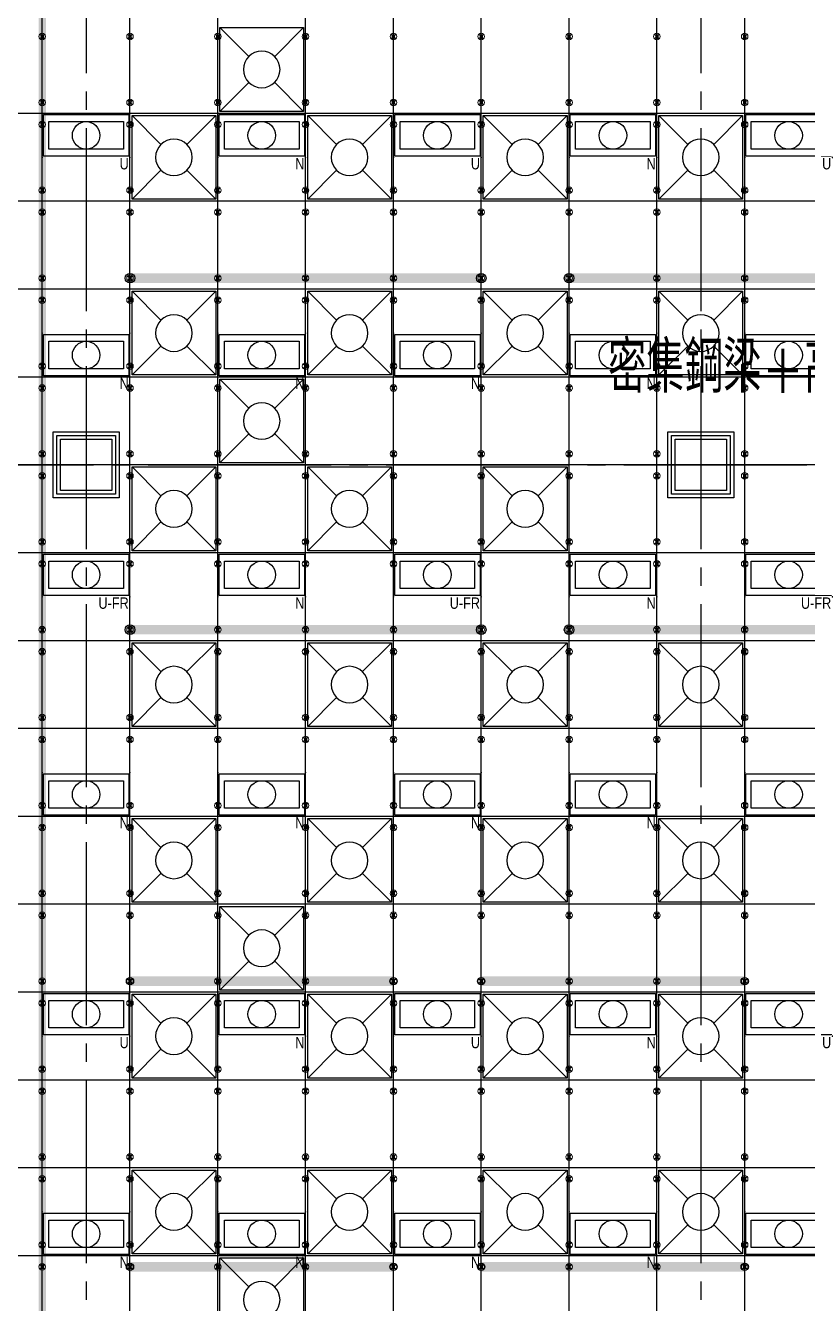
# Model space of a CAD drawing. Extents: x -17313 to 41501, y -1010 to 11880.
# Drawn here: x 15037 to 16106, y 1855 to 3600 of the extents above; entities that cross this region are included whole.
import ezdxf
from ezdxf.enums import TextEntityAlignment as Align

# ---------------------------------------------------------------- set-up
doc = ezdxf.new("R2010")
doc.units = 0
doc.header["$LTSCALE"] = 100
doc.linetypes.add('X-S-FAB-L10$0$COL-CEN-LIN', pattern=[3.25, 2.5, -0.25, 0.25, -0.25])
for name, color, linetype in [('0-xref', 8, 'Continuous'), ('188K-SM-03-F10-ARCH-CEIL-Y2257103$0$K-CEIL-4.2', 8, 'Continuous'), ('188K-SM-03-F10-ARCH-CEIL-Y2257103$0$K-CEIL-4.2-AREA', 8, 'Continuous'), ('188K-SM-03-F10-ARCH-PA-Y2257103$0$K-P1S-4.2-單抗', 53, 'Continuous'), ('188K-SM-06-F10-ELEC-LIGHT-Y2257103$0$E-LIGHT(W)-N', 253, 'Continuous'), ('188K-SM-06-F10-ELEC-LIGHT-Y2257103$0$E-LIGHT(W)-U FR', 253, 'Continuous'), ('188K-SM-06-F10-ELEC-LIGHT-Y2257103$0$E-LIGHT(W)-U XLPE', 253, 'Continuous'), ('188K-SM-06-F10-HVAC-FFU-Y2257103$0$AC-FFU-ULPA', 254, 'Continuous'), ('188K-SM-07-F15-ARCH-CATW-Y2257103$0$K-Divider 上-2.7', 80, 'Continuous'), ('188K-SM-07-F15-ARCH-CATW-Y2257103$0$K-安全母索', 6, 'Continuous'), ('X-S-FAB-L10$0$0-DIM-TXT', 8, 'Continuous'), ('X-S-FAB-L10$0$BLOCK', 8, 'Continuous'), ('X-S-FAB-L10$0$CCL', 8, 'X-S-FAB-L10$0$COL-CEN-LIN'), ('X-S-FAB-L10$0$COL-S', 8, 'Continuous'), ('X-S-FAB-L10$0$TXT', 8, 'Continuous')]:
    doc.layers.add(name, color=color, linetype=linetype)
doc.layers.add('188K-SM-03-F10-ARCH-CEIL-Y2257103$0$K-吊點-標準', color=8, linetype='Continuous', lineweight=9)
doc.layers.add('188K-SM-06-F10-ELEC-LIGHT-Y2257103$0$Defpoints-CAS', color=253, linetype='Continuous', plot=False)
doc.styles.add('188K-SM-06-F10-ELEC-LIGHT-Y2257103$0$Standard', font='arial.ttf')
doc.styles.add('X-S-FAB-L10$0$CHINA', font='simplex.shx', dxfattribs={"width": 0.75, "bigfont": 'chineset.shx'})
doc.styles.add('X-S-FAB-L10$0$Standard', font='', dxfattribs={"width": 0.8})
doc.styles.add('X-S-FAB-L10$0$TG_NOTE_TEXT', font='simplex.shx', dxfattribs={"width": 0.75, "bigfont": 'chineset.shx'})
doc.styles.get('X-S-FAB-L10$0$Standard').set_extended_font_data('Microsoft JhengHei')

# ---------------------------------------------------------------- blocks, each defined once
blk = doc.blocks.new('X-S-FAB-L10$0$FAB2-L05')
at = {"layer": 'X-S-FAB-L10$0$CCL'}
for p, q in [((-11040, 11005), (-11040, 0)), ((-10200, 11005), (-10200, 0)), ((-26880, 3720), (1210, 3720))]:
    blk.add_line(p, q, dxfattribs=at)
at = {"layer": 'X-S-FAB-L10$0$COL-S'}
for points in [[(-11075, 3755), (-11005, 3755), (-11005, 3685), (-11075, 3685)], [(-10235, 3755), (-10165, 3755), (-10165, 3685), (-10235, 3685)]]:
    blk.add_lwpolyline(points, close=True, dxfattribs=at)
blk = doc.blocks.new('X-S-FAB-L10')
at = {"layer": 'X-S-FAB-L10$0$COL-S'}
for p, q in [((15085, 3035), (15155, 3035)), ((15085, 2965), (15085, 3035)), ((15155, 3035), (15155, 2965)), ((15925, 3035), (15995, 3035)), ((15925, 2965), (15925, 3035)), ((15995, 3035), (15995, 2965)), ((15155, 2965), (15085, 2965)), ((15995, 2965), (15925, 2965))]:
    blk.add_line(p, q, dxfattribs=at)
at = {"layer": 'X-S-FAB-L10$0$BLOCK'}
blk.add_blockref('X-S-FAB-L10$0$FAB2-L05', (26160, -720), dxfattribs=at)
at = {"style": 'X-S-FAB-L10$0$TG_NOTE_TEXT', "width": 0.5, "flags": 1}
for p in [(7463.3, 9020), (18268.3, 8649), (11197.8, 4800.2), (16485.8, 4800.2), (25420.3, 2635), (13360, 320, 0), (7463.3, -33.3)]:
    blk.add_attdef('WH', text='', height=20, dxfattribs=at).set_placement(p, align=Align.BOTTOM_LEFT)
at = {"width": 0.5}
for style, p in [('X-S-FAB-L10$0$TG_NOTE_TEXT', (7585, 9020)), ('X-S-FAB-L10$0$TG_NOTE_TEXT', (18390, 8649)), ('X-S-FAB-L10$0$TG_NOTE_TEXT', (11117.5, 4813.5)), ('X-S-FAB-L10$0$TG_NOTE_TEXT', (16607.5, 4813.5)), ('X-S-FAB-L10$0$TG_NOTE_TEXT', (25350, 2635)), ('X-S-FAB-L10$0$Standard', (13129.4, 325, 0)), ('X-S-FAB-L10$0$TG_NOTE_TEXT', (7585, -20))]:
    blk.add_attdef('DESC', text='', height=10, dxfattribs=dict(at, style=style)).set_placement(p, align=Align.BOTTOM_LEFT)
for tag, style, p in [('TYPE', 'X-S-FAB-L10$0$TG_NOTE_TEXT', (7619.3, 9020)), ('NO', 'X-S-FAB-L10$0$TG_NOTE_TEXT', (7650.1, 9020)), ('TYPE', 'X-S-FAB-L10$0$TG_NOTE_TEXT', (18424.2, 8649)), ('NO', 'X-S-FAB-L10$0$TG_NOTE_TEXT', (18455, 8649)), ('NO', 'X-S-FAB-L10$0$TG_NOTE_TEXT', (11088.6, 4813.5)), ('TYPE', 'X-S-FAB-L10$0$TG_NOTE_TEXT', (11151.8, 4813.5)), ('TYPE', 'X-S-FAB-L10$0$TG_NOTE_TEXT', (16641.8, 4813.5)), ('NO', 'X-S-FAB-L10$0$TG_NOTE_TEXT', (16672.6, 4813.5)), ('NO', 'X-S-FAB-L10$0$TG_NOTE_TEXT', (25313, 2635)), ('TYPE', 'X-S-FAB-L10$0$TG_NOTE_TEXT', (25350, 2635)), ('NO', 'X-S-FAB-L10$0$Standard', (13100, 320, 0)), ('TYPE', 'X-S-FAB-L10$0$Standard', (13129.4, 320, 0)), ('TYPE', 'X-S-FAB-L10$0$TG_NOTE_TEXT', (7619.3, -20)), ('NO', 'X-S-FAB-L10$0$TG_NOTE_TEXT', (7650.1, -20))]:
    blk.add_attdef(tag, text='', height=10, dxfattribs=dict(at, style=style)).set_placement(p, align=Align.BOTTOM_RIGHT)
at = {"style": 'X-S-FAB-L10$0$TG_NOTE_TEXT', "width": 0.5, "flags": 1}
for rotation, p in [(180, (43, 7480)), (180, (943, 7480)), (90, (24310, 3717.8)), (270, (17080, 1711.7))]:
    blk.add_attdef('WH', text='', height=20, rotation=rotation, dxfattribs=at).set_placement(p, align=Align.BOTTOM_LEFT)
at = {"width": 0.5}
for rotation, style, p in [(180, 'X-S-FAB-L10$0$Standard', (317.6, 7480)), (180, 'X-S-FAB-L10$0$Standard', (1217.6, 7480)), (90, 'X-S-FAB-L10$0$TG_NOTE_TEXT', (24310, 3647.5)), (270, 'X-S-FAB-L10$0$TG_NOTE_TEXT', (17080, 1605))]:
    blk.add_attdef('DESC', text='', height=10, rotation=rotation, dxfattribs=dict(at, style=style)).set_placement(p, align=Align.BOTTOM_LEFT)
for tag, rotation, style, p in [('TYPE', 180, 'X-S-FAB-L10$0$Standard', (317.6, 7480)), ('NO', 180, 'X-S-FAB-L10$0$Standard', (347, 7480)), ('TYPE', 180, 'X-S-FAB-L10$0$Standard', (1217.6, 7480)), ('NO', 180, 'X-S-FAB-L10$0$Standard', (1247, 7480)), ('TYPE', 90, 'X-S-FAB-L10$0$TG_NOTE_TEXT', (24310, 3647.5)), ('NO', 90, 'X-S-FAB-L10$0$TG_NOTE_TEXT', (24310, 3610.5)), ('TYPE', 270, 'X-S-FAB-L10$0$TG_NOTE_TEXT', (17080, 1605)), ('NO', 270, 'X-S-FAB-L10$0$TG_NOTE_TEXT', (17080, 1573))]:
    blk.add_attdef(tag, text='', height=10, rotation=rotation, dxfattribs=dict(at, style=style)).set_placement(p, align=Align.BOTTOM_RIGHT)
at = {"layer": 'X-S-FAB-L10$0$0-DIM-TXT', "style": 'X-S-FAB-L10$0$CHINA', "width": 0.75}
for p in [(667.4, 7855.1, -2689.4), (22627.4, 6728.8), (25644.7, 6728.8), (24778.8, 5569.1), (1118.3, 4980), (417.8, 4594.6), (23874.8, 4355), (22927.4, 4330.1), (23749.9, 3901.4), (417.8, 3765.2), (1118.3, 3730), (417.8, 3115.8), (536.9, 2227.8), (16909, 1782.7), (888.4, 880.5), (16977.4, 750), (18878.8, 750), (25641.2, 553.2), (21364, 526.9)]:
    blk.add_attdef('HIG', text='', height=80, dxfattribs=at).set_placement(p, align=Align.MIDDLE_LEFT)
at = {"layer": 'X-S-FAB-L10$0$TXT', "insert": (16860.6, 3168.6), "char_height": 70, "width": 1147.798, "attachment_point": 3, "line_spacing_factor": 1.2, "style": 'X-S-FAB-L10$0$CHINA'}
blk.add_mtext('密集鋼梁+高架地板 鋼梁中心間距60cm', dxfattribs=at)
blk = doc.blocks.new('188K-SM-03-F10-ARCH-CEIL-Y2257103$0$A$C2CA95053')
h = blk.add_hatch(color=256)
edge = h.paths.add_edge_path()
edge.add_arc((0, 0), 0.5, 0, 360)
for p, q in [((3.2, 3.2), (-3.2, -3.2)), ((3.2, -3.2), (-3.2, 3.2))]:
    blk.add_line(p, q)
blk.add_lwpolyline([(-1.6, 2.5), (-1.6, -2.5), (1.6, -2.5), (1.6, 2.5)], close=True)
for radius in [4.5, 0.5]:
    blk.add_circle((0, 0), radius)
blk = doc.blocks.new('188K-SM-03-F10-ARCH-CEIL-Y2257103$0$天花板吊點-附調整片 - 3_8_螺桿吊架 100 mm 高調整片-V1-1FL')
blk.add_blockref('188K-SM-03-F10-ARCH-CEIL-Y2257103$0$A$C2CA95053', (0, 0))
blk = doc.blocks.new('188K-SM-03-F10-ARCH-CEIL-Y2257103')
at = {"layer": '188K-SM-03-F10-ARCH-CEIL-Y2257103$0$K-CEIL-4.2'}
for p, q in [((15060, 312.7), (15060, 8632.2)), ((15180, 312.7), (15180, 8632.2)), ((15300, 312.7), (15300, 8632.2)), ((15420, 312.7), (15420, 8632.2)), ((15540, 312.7), (15540, 8632.2)), ((15660, 312.7), (15660, 8632.2)), ((15780, 312.7), (15780, 8632.2)), ((15900, 312.7), (15900, 8632.2)), ((16020, 312.7), (16020, 4517.5)), ((24297.2, 3480), (1850, 3480)), ((24297.2, 3360), (1847.7, 3360)), ((24297.2, 3240), (1847.7, 3240)), ((24297.2, 3120), (1847.7, 3120)), ((24297.2, 3000), (1847.7, 3000)), ((24297.2, 2880), (1847.7, 2880)), ((24297.2, 2760), (1847.7, 2760)), ((24297.2, 2640), (1847.7, 2640)), ((24297.2, 2520), (1847.7, 2520)), ((24297.2, 2400), (1847.7, 2400)), ((24297.2, 2280), (6382.5, 2280)), ((24297.2, 2160), (6382.5, 2160)), ((16747.2, 2040), (1847.7, 2040)), ((16747.2, 1920), (1847.7, 1920))]:
    blk.add_line(p, q, dxfattribs=at)
at = {"layer": '188K-SM-03-F10-ARCH-CEIL-Y2257103$0$K-CEIL-4.2-AREA'}
for points in [[(15085, 3035), (15155, 3035), (15155, 2965), (15085, 2965)], [(15925, 3035), (15995, 3035), (15995, 2965), (15925, 2965)]]:
    blk.add_lwpolyline(points, close=True, dxfattribs=at)
at = {"layer": '188K-SM-03-F10-ARCH-CEIL-Y2257103$0$K-吊點-標準', "color": 170, "lineweight": 18, "rotation": 179.9999999999997}
for p in [(15060, 3585), (15180, 3585), (15300, 3585), (15420, 3585), (15540, 3585), (15660, 3585), (15780, 3585), (15900, 3585), (16020, 3585), (15060, 3495), (15180, 3495), (15300, 3495), (15420, 3495), (15540, 3495), (15660, 3495), (15780, 3495), (15900, 3495), (16020, 3495), (15060, 3465), (15180, 3465), (15300, 3465), (15420, 3465), (15540, 3465), (15660, 3465), (15780, 3465), (15900, 3465), (16020, 3465), (15060, 3375), (15180, 3375), (15300, 3375), (15420, 3375), (15540, 3375), (15660, 3375), (15780, 3375), (15900, 3375), (16020, 3375), (15060, 3345), (15180, 3345), (15300, 3345), (15420, 3345), (15540, 3345), (15660, 3345), (15780, 3345), (15900, 3345), (16020, 3345), (15060, 3255), (15180, 3255), (15300, 3255), (15420, 3255), (15540, 3255), (15660, 3255), (15780, 3255), (15900, 3255), (16020, 3255), (15060, 3225), (15180, 3225), (15300, 3225), (15420, 3225), (15540, 3225), (15660, 3225), (15780, 3225), (15900, 3225), (16020, 3225), (15060, 3135), (15180, 3135), (15300, 3135), (15420, 3135), (15540, 3135), (15660, 3135), (15780, 3135), (15900, 3135), (16020, 3135), (15060, 3105), (15180, 3105), (15300, 3105), (15420, 3105), (15540, 3105), (15660, 3105), (15780, 3105), (15900, 3105), (16020, 3105), (15060, 3015), (15180, 3015), (15300, 3015), (15420, 3015), (15540, 3015), (15660, 3015), (15780, 3015), (15900, 3015), (16020, 3015), (15060, 2985), (15180, 2985), (15300, 2985), (15420, 2985), (15540, 2985), (15660, 2985), (15780, 2985), (15900, 2985), (16020, 2985), (15060, 2895), (15180, 2895), (15300, 2895), (15420, 2895), (15540, 2895), (15660, 2895), (15780, 2895), (15900, 2895), (16020, 2895), (15060, 2865), (15180, 2865), (15300, 2865), (15420, 2865), (15540, 2865), (15660, 2865), (15780, 2865), (15900, 2865), (16020, 2865), (15060, 2775), (15180, 2775), (15300, 2775), (15420, 2775), (15540, 2775), (15660, 2775), (15780, 2775), (15900, 2775), (16020, 2775), (15060, 2745), (15180, 2745), (15300, 2745), (15420, 2745), (15540, 2745), (15660, 2745), (15780, 2745), (15900, 2745), (16020, 2745), (15060, 2655), (15180, 2655), (15300, 2655), (15420, 2655), (15540, 2655), (15660, 2655), (15780, 2655), (15900, 2655), (16020, 2655), (15060, 2625), (15180, 2625), (15300, 2625), (15420, 2625), (15540, 2625), (15660, 2625), (15780, 2625), (15900, 2625), (16020, 2625), (15060, 2535), (15180, 2535), (15300, 2535), (15420, 2535), (15540, 2535), (15660, 2535), (15780, 2535), (15900, 2535), (16020, 2535), (15060, 2505), (15180, 2505), (15300, 2505), (15420, 2505), (15540, 2505), (15660, 2505), (15780, 2505), (15900, 2505), (16020, 2505), (15060, 2415), (15180, 2415), (15300, 2415), (15420, 2415), (15540, 2415), (15660, 2415), (15780, 2415), (15900, 2415), (16020, 2415), (15060, 2385), (15180, 2385), (15300, 2385), (15420, 2385), (15540, 2385), (15660, 2385), (15780, 2385), (15900, 2385), (16020, 2385), (15060, 2295), (15180, 2295), (15300, 2295), (15420, 2295), (15540, 2295), (15660, 2295), (15780, 2295), (15900, 2295), (16020, 2295), (15060, 2265), (15180, 2265), (15300, 2265), (15420, 2265), (15540, 2265), (15660, 2265), (15780, 2265), (15900, 2265), (16020, 2265), (15060, 2175), (15180, 2175), (15300, 2175), (15420, 2175), (15540, 2175), (15660, 2175), (15780, 2175), (15900, 2175), (16020, 2175), (15060, 2145), (15180, 2145), (15300, 2145), (15420, 2145), (15540, 2145), (15660, 2145), (15780, 2145), (15900, 2145), (16020, 2145), (15060, 2055), (15180, 2055), (15300, 2055), (15420, 2055), (15540, 2055), (15660, 2055), (15780, 2055), (15900, 2055), (16020, 2055), (15060, 2025), (15180, 2025), (15300, 2025), (15420, 2025), (15540, 2025), (15660, 2025), (15780, 2025), (15900, 2025), (16020, 2025), (15060, 1935), (15180, 1935), (15300, 1935), (15420, 1935), (15540, 1935), (15660, 1935), (15780, 1935), (15900, 1935), (16020, 1935), (15060, 1905), (15180, 1905), (15300, 1905), (15420, 1905), (15540, 1905), (15660, 1905), (15780, 1905), (15900, 1905), (16020, 1905)]:
    blk.add_blockref('188K-SM-03-F10-ARCH-CEIL-Y2257103$0$天花板吊點-附調整片 - 3_8_螺桿吊架 100 mm 高調整片-V1-1FL', p, dxfattribs=at)
blk = doc.blocks.new('188K-SM-06-F10-HVAC-FFU-Y2257103$0$H-FU-U-12x12')
for p, q in [((423, 777), (28, 1172)), ((777, 777), (1172, 1172)), ((28, 28), (423, 423)), ((1172, 28), (777, 423))]:
    blk.add_line(p, q)
blk.add_lwpolyline([(1172, 28), (1172, 1172), (28, 1172), (28, 28)], close=True)
blk.add_circle((600, 600), 250)
blk = doc.blocks.new('188K-SM-06-F10-HVAC-FFU-Y2257103')
at = {"layer": '188K-SM-06-F10-HVAC-FFU-Y2257103$0$AC-FFU-ULPA', "xscale": -0.09999999999999432, "yscale": 0.09999999999999432, "zscale": 0.09999999999999432}
for p in [(15420, 3480), (15300, 3360), (15540, 3360), (15780, 3360), (16020, 3360), (15300, 3120), (15540, 3120), (15780, 3120), (16020, 3120), (15420, 3000), (15300, 2880), (15540, 2880), (15780, 2880), (15300, 2640), (15540, 2640), (15780, 2640), (16020, 2640), (15300, 2400), (15540, 2400), (15780, 2400), (16020, 2400), (15420, 2280), (15300, 2160), (15540, 2160), (15780, 2160), (16020, 2160), (15300, 1920), (15540, 1920), (15780, 1920), (16020, 1920), (15420, 1800)]:
    blk.add_blockref('188K-SM-06-F10-HVAC-FFU-Y2257103$0$H-FU-U-12x12', p, dxfattribs=at)
blk = doc.blocks.new('*U267')
for points in [[(-58.3, -28.3), (-58.3, 28.3), (58.3, 28.3), (58.3, -28.3)], [(-51, -18.8), (-51, 18.8), (51, 18.8), (51, -18.8)]]:
    blk.add_lwpolyline(points, close=True)
blk.add_circle((0, 0), 18.8)
at = {"layer": '188K-SM-06-F10-ELEC-LIGHT-Y2257103$0$Defpoints-CAS'}
for p in [(-60, 30), (60, 30), (-60, -30), (60, -30)]:
    blk.add_point(p, dxfattribs=at)
at = {"style": '188K-SM-06-F10-ELEC-LIGHT-Y2257103$0$Standard', "width": 0.8}
blk.add_text('N', height=15.5, dxfattribs=at).set_placement((58.3, -38.7), align=Align.MIDDLE_RIGHT)
blk = doc.blocks.new('*U445')
at = {"layer": '188K-SM-06-F10-ELEC-LIGHT-Y2257103$0$E-LIGHT(W)-N'}
blk.add_blockref('*U267', (0, 8.3), dxfattribs=at)
blk = doc.blocks.new('*U444')
at = {"color": 0, "linetype": 'ByBlock', "lineweight": -2, "transparency": 16777216}
for p in [(0, 0), (480, 0)]:
    blk.add_blockref('*U445', p, dxfattribs=at)
blk = doc.blocks.new('*U266')
for points in [[(-58.3, -28.3), (-58.3, 28.3), (58.3, 28.3), (58.3, -28.3)], [(-51, -18.8), (-51, 18.8), (51, 18.8), (51, -18.8)]]:
    blk.add_lwpolyline(points, close=True)
blk.add_circle((0, 0), 18.8)
at = {"layer": '188K-SM-06-F10-ELEC-LIGHT-Y2257103$0$Defpoints-CAS'}
for p in [(-60, 30), (60, 30), (-60, -30), (60, -30)]:
    blk.add_point(p, dxfattribs=at)
at = {"style": '188K-SM-06-F10-ELEC-LIGHT-Y2257103$0$Standard', "width": 0.8}
blk.add_text('U', height=15.5, dxfattribs=at).set_placement((58.3, -38.7), align=Align.MIDDLE_RIGHT)
blk = doc.blocks.new('*U447')
at = {"layer": '188K-SM-06-F10-ELEC-LIGHT-Y2257103$0$E-LIGHT(W)-U XLPE'}
blk.add_blockref('*U266', (0, 8.3), dxfattribs=at)
blk = doc.blocks.new('*U446')
at = {"color": 0, "linetype": 'ByBlock', "lineweight": -2, "transparency": 16777216}
for p in [(0, 0), (480, 0), (960, 0)]:
    blk.add_blockref('*U447', p, dxfattribs=at)
blk = doc.blocks.new('*U453')
at = {"layer": '188K-SM-06-F10-ELEC-LIGHT-Y2257103$0$E-LIGHT(W)-N'}
blk.add_blockref('*U267', (0, 8.3), dxfattribs=at)
blk = doc.blocks.new('*U452')
at = {"color": 0, "linetype": 'ByBlock', "lineweight": -2, "transparency": 16777216}
for p in [(0, 0), (240, 0), (480, 0), (720, 0), (960, 0)]:
    blk.add_blockref('*U453', p, dxfattribs=at)
blk = doc.blocks.new('*U258')
for points in [[(-58.3, -28.3), (-58.3, 28.3), (58.3, 28.3), (58.3, -28.3)], [(-51, -18.8), (-51, 18.8), (51, 18.8), (51, -18.8)]]:
    blk.add_lwpolyline(points, close=True)
blk.add_circle((0, 0), 18.8)
at = {"layer": '188K-SM-06-F10-ELEC-LIGHT-Y2257103$0$Defpoints-CAS'}
for p in [(-60, 30), (60, 30), (-60, -30), (60, -30)]:
    blk.add_point(p, dxfattribs=at)
at = {"style": '188K-SM-06-F10-ELEC-LIGHT-Y2257103$0$Standard', "width": 0.8}
blk.add_text('U-FR', height=15.53, dxfattribs=at).set_placement((58.3, -38.7), align=Align.MIDDLE_RIGHT)
blk = doc.blocks.new('*U455')
at = {"layer": '188K-SM-06-F10-ELEC-LIGHT-Y2257103$0$E-LIGHT(W)-U FR'}
blk.add_blockref('*U258', (0, 8.3), dxfattribs=at)
blk = doc.blocks.new('*U454')
at = {"color": 0, "linetype": 'ByBlock', "lineweight": -2, "transparency": 16777216}
for p in [(0, 0), (480, 0), (960, 0)]:
    blk.add_blockref('*U455', p, dxfattribs=at)
blk = doc.blocks.new('*U449')
at = {"layer": '188K-SM-06-F10-ELEC-LIGHT-Y2257103$0$E-LIGHT(W)-N'}
blk.add_blockref('*U267', (0, 8.3), dxfattribs=at)
blk = doc.blocks.new('*U448')
at = {"color": 0, "linetype": 'ByBlock', "lineweight": -2, "transparency": 16777216}
for p in [(0, 0), (480, 0)]:
    blk.add_blockref('*U449', p, dxfattribs=at)
blk = doc.blocks.new('*U451')
at = {"layer": '188K-SM-06-F10-ELEC-LIGHT-Y2257103$0$E-LIGHT(W)-N'}
blk.add_blockref('*U267', (0, 8.3), dxfattribs=at)
blk = doc.blocks.new('*U450')
at = {"color": 0, "linetype": 'ByBlock', "lineweight": -2, "transparency": 16777216}
for p in [(0, 0), (240, 0), (480, 0), (720, 0), (960, 0)]:
    blk.add_blockref('*U451', p, dxfattribs=at)
blk = doc.blocks.new('*U457')
at = {"layer": '188K-SM-06-F10-ELEC-LIGHT-Y2257103$0$E-LIGHT(W)-N'}
blk.add_blockref('*U267', (0, 8.3), dxfattribs=at)
blk = doc.blocks.new('*U456')
at = {"color": 0, "linetype": 'ByBlock', "lineweight": -2, "transparency": 16777216}
for p in [(0, 0), (480, 0)]:
    blk.add_blockref('*U457', p, dxfattribs=at)
blk = doc.blocks.new('*U459')
at = {"layer": '188K-SM-06-F10-ELEC-LIGHT-Y2257103$0$E-LIGHT(W)-U XLPE'}
blk.add_blockref('*U266', (0, 8.3), dxfattribs=at)
blk = doc.blocks.new('*U458')
at = {"color": 0, "linetype": 'ByBlock', "lineweight": -2, "transparency": 16777216}
for p in [(0, 0), (480, 0), (960, 0)]:
    blk.add_blockref('*U459', p, dxfattribs=at)
blk = doc.blocks.new('*U461')
at = {"layer": '188K-SM-06-F10-ELEC-LIGHT-Y2257103$0$E-LIGHT(W)-N'}
blk.add_blockref('*U267', (0, 8.3), dxfattribs=at)
blk = doc.blocks.new('*U460')
at = {"color": 0, "linetype": 'ByBlock', "lineweight": -2, "transparency": 16777216}
for p in [(0, 0), (240, 0), (480, 0), (720, 0), (960, 0), (1200, 0), (1440, 0)]:
    blk.add_blockref('*U461', p, dxfattribs=at)
blk = doc.blocks.new('188K-SM-06-F10-ELEC-LIGHT-Y2257103')
for name, p in [('*U446', (15120, 3441.7)), ('*U444', (15360, 3441.7)), ('*U452', (15120, 3141.7)), ('*U454', (15120, 2841.7)), ('*U448', (15360, 2841.7)), ('*U450', (15120, 2541.7)), ('*U458', (15120, 2241.7)), ('*U456', (15360, 2241.7)), ('*U460', (15120, 1941.7))]:
    blk.add_blockref(name, p)
blk = doc.blocks.new('188K-SM-03-F10-ARCH-PA-Y2257103')
at = {"layer": '188K-SM-03-F10-ARCH-PA-Y2257103$0$K-P1S-4.2-單抗'}
for points in [[(15075, 3045), (15165, 3045), (15165, 2955), (15075, 2955)], [(15080, 3040), (15160, 3040), (15160, 2960), (15080, 2960)], [(15915, 3045), (16005, 3045), (16005, 2955), (15915, 2955)], [(15920, 3040), (16000, 3040), (16000, 2960), (15920, 2960)]]:
    blk.add_lwpolyline(points, close=True, dxfattribs=at)
blk = doc.blocks.new('188K-SM-07-F15-ARCH-CATW-Y2257103$0$母索-4.8')
at = {"const_width": 13}
blk.add_lwpolyline([(0, 0), (480, 0)], dxfattribs=at)
for centre in [(0, 0), (480, 0)]:
    blk.add_circle(centre, 6.5)
blk = doc.blocks.new('188K-SM-07-F15-ARCH-CATW-Y2257103$0$母索-3.6')
at = {"const_width": 13}
blk.add_lwpolyline([(0, 0), (0, 360)], dxfattribs=at)
for centre in [(0, 360, 0), (0, 0)]:
    blk.add_circle(centre, 5)
blk = doc.blocks.new('188K-SM-07-F15-ARCH-CATW-Y2257103')
at = {"layer": '188K-SM-07-F15-ARCH-CATW-Y2257103$0$K-Divider 上-2.7', "const_width": 10}
blk.add_lwpolyline([(15060, 315), (15060, 8632.2)], dxfattribs=at)
at = {"layer": '188K-SM-07-F15-ARCH-CATW-Y2257103$0$K-安全母索'}
for p in [(15180, 3255), (15780, 3255), (15180, 2775), (15780, 2775)]:
    blk.add_blockref('188K-SM-07-F15-ARCH-CATW-Y2257103$0$母索-4.8', p, dxfattribs=at)
at = {"layer": '188K-SM-07-F15-ARCH-CATW-Y2257103$0$K-安全母索', "rotation": 270}
for p in [(15180, 2295), (15660, 2295), (15180, 1905), (15660, 1905)]:
    blk.add_blockref('188K-SM-07-F15-ARCH-CATW-Y2257103$0$母索-3.6', p, dxfattribs=at)

msp = doc.modelspace()

# ---------------------------------------------------------------- block references
at = {"layer": '0-xref'}
for name in ['X-S-FAB-L10', '188K-SM-06-F10-ELEC-LIGHT-Y2257103', '188K-SM-03-F10-ARCH-PA-Y2257103', '188K-SM-03-F10-ARCH-CEIL-Y2257103', '188K-SM-07-F15-ARCH-CATW-Y2257103', '188K-SM-06-F10-HVAC-FFU-Y2257103']:
    msp.add_blockref(name, (0, 0), dxfattribs=at)

doc.saveas('drawing.dxf')
